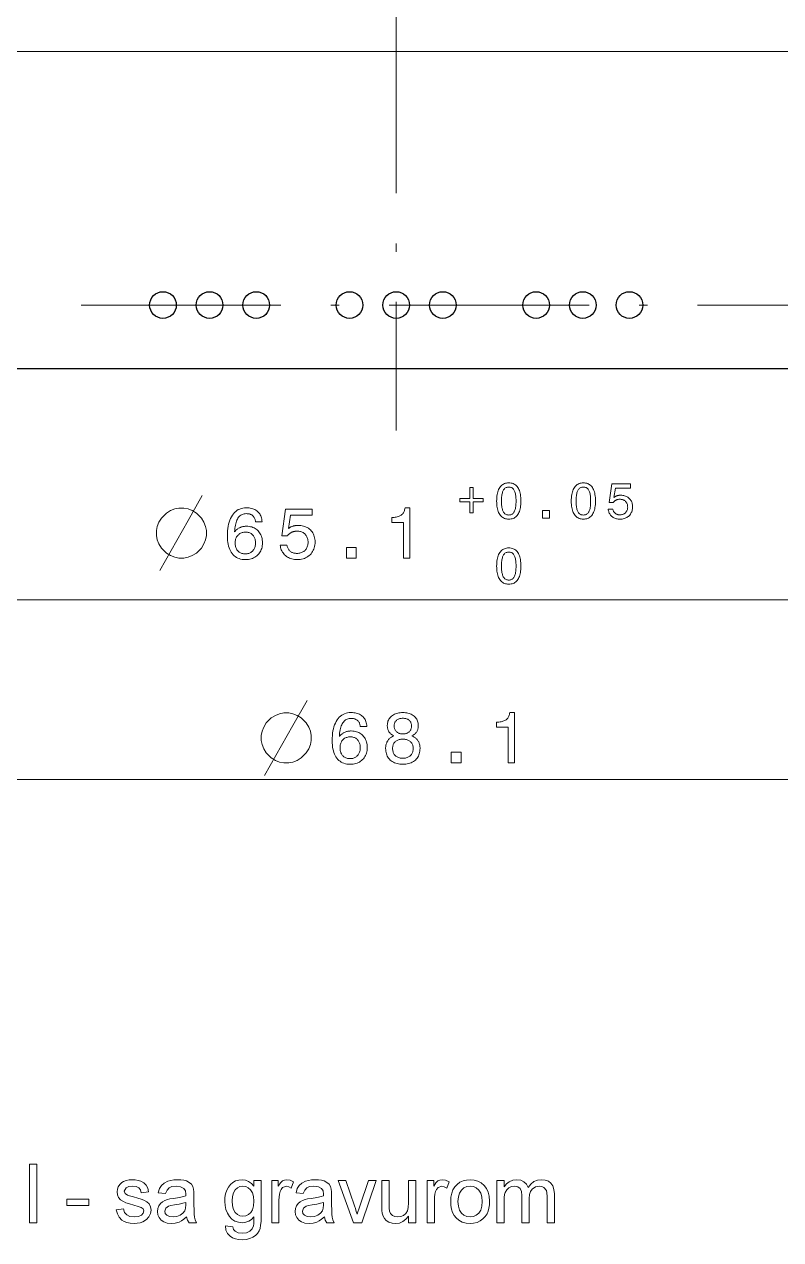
# Model space of a CAD drawing. Extents: x 0 to 297, y 0 to 532.
# Drawn here: x 92.5 to 137.9, y 74.5 to 147.3 of the extents above; entities that cross this region are included whole.
import ezdxf

# ---------------------------------------------------------------- set-up
doc = ezdxf.new("R2010")
doc.units = 0
doc.linetypes.add('DASHDOT', pattern=[18.5, 12, -3, 0.5, -3])

msp = doc.modelspace()

# ---------------------------------------------------------------- linework, layer by layer
at = {"color": 7, "linetype": 'DASHDOT', "lineweight": 13}
for p, q in [((114.834, 371.208), (114.834, 122.985)), ((95.916, 130.508), (133.277, 130.508))]:
    msp.add_line(p, q, dxfattribs=at)
at = {"color": 7, "lineweight": 13, "ltscale": 0.443139}
msp.add_line((98.51, 145.708), (80.784, 145.708), dxfattribs=at)
at = {"color": 7, "lineweight": 13}
for p, q in [((148.884, 145.708), (98.51, 145.708)), ((133.277, 130.508), (161.027, 130.508)), ((85.239, 112.827), (144.43, 112.827)), ((83.739, 102.05), (145.93, 102.05))]:
    msp.add_line(p, q, dxfattribs=at)
at = {"color": 7, "lineweight": 30}
msp.add_line((82.284, 126.708), (147.384, 126.708), dxfattribs=at)
at = {"color": 7, "lineweight": 13}
for points in [[(119.248, 119.564), (119.459, 119.564), (119.459, 118.909), (120.056, 118.909), (120.056, 118.7), (119.459, 118.7), (119.459, 118.044), (119.248, 118.044), (119.248, 118.7), (118.649, 118.7), (118.649, 118.909), (119.248, 118.909)], [(120.864, 118.751), (120.866, 118.855), (120.872, 118.954), (120.881, 119.048), (120.894, 119.137), (120.911, 119.22), (120.931, 119.299), (120.955, 119.372), (120.983, 119.441), (121.015, 119.504), (121.05, 119.562), (121.089, 119.615), (121.131, 119.662), (121.177, 119.704), (121.226, 119.74), (121.279, 119.771), (121.334, 119.796), (121.394, 119.815), (121.456, 119.829), (121.522, 119.838), (121.592, 119.84), (121.662, 119.838), (121.728, 119.829), (121.791, 119.816), (121.851, 119.796), (121.907, 119.771), (121.959, 119.741), (122.008, 119.705), (122.054, 119.664), (122.096, 119.617), (122.134, 119.564), (122.169, 119.507), (122.2, 119.444), (122.228, 119.375), (122.252, 119.302), (122.272, 119.223), (122.289, 119.139), (122.301, 119.05), (122.311, 118.956), (122.316, 118.856), (122.318, 118.751), (122.316, 118.647), (122.311, 118.547), (122.301, 118.453), (122.289, 118.365), (122.272, 118.281), (122.252, 118.202), (122.228, 118.129), (122.2, 118.061), (122.169, 117.999), (122.134, 117.941), (122.096, 117.889), (122.054, 117.842), (122.008, 117.801), (121.959, 117.765), (121.907, 117.735), (121.851, 117.711), (121.791, 117.691), (121.728, 117.678), (121.662, 117.669), (121.592, 117.667), (121.522, 117.669), (121.456, 117.678), (121.394, 117.691), (121.334, 117.711), (121.279, 117.736), (121.226, 117.766), (121.177, 117.802), (121.131, 117.843), (121.089, 117.89), (121.05, 117.943), (121.015, 118), (120.983, 118.063), (120.955, 118.131), (120.931, 118.204), (120.911, 118.283), (120.894, 118.366), (120.881, 118.455), (120.872, 118.548), (120.866, 118.647)], [(121.154, 118.751), (121.155, 118.667), (121.158, 118.587), (121.163, 118.512), (121.171, 118.441), (121.18, 118.376), (121.192, 118.314), (121.206, 118.258), (121.222, 118.206), (121.24, 118.159), (121.26, 118.116), (121.282, 118.078), (121.307, 118.043), (121.334, 118.013), (121.364, 117.987), (121.396, 117.965), (121.43, 117.947), (121.467, 117.933), (121.506, 117.923), (121.548, 117.917), (121.592, 117.915), (121.636, 117.917), (121.678, 117.923), (121.717, 117.932), (121.754, 117.946), (121.788, 117.964), (121.82, 117.986), (121.85, 118.012), (121.877, 118.042), (121.901, 118.076), (121.923, 118.114), (121.943, 118.156), (121.961, 118.203), (121.976, 118.255), (121.99, 118.311), (122.001, 118.373), (122.011, 118.439), (122.018, 118.51), (122.023, 118.586), (122.026, 118.666), (122.027, 118.751), (122.026, 118.837), (122.023, 118.918), (122.018, 118.994), (122.011, 119.065), (122.001, 119.131), (121.99, 119.192), (121.976, 119.249), (121.961, 119.301), (121.943, 119.348), (121.923, 119.39), (121.901, 119.428), (121.877, 119.462), (121.85, 119.492), (121.82, 119.518), (121.788, 119.54), (121.754, 119.558), (121.717, 119.572), (121.678, 119.582), (121.636, 119.588), (121.592, 119.59), (121.548, 119.588), (121.506, 119.581), (121.467, 119.571), (121.43, 119.557), (121.396, 119.539), (121.364, 119.517), (121.334, 119.491), (121.307, 119.461), (121.282, 119.426), (121.26, 119.388), (121.24, 119.345), (121.222, 119.298), (121.206, 119.246), (121.192, 119.19), (121.18, 119.128), (121.171, 119.062), (121.163, 118.991), (121.158, 118.916), (121.155, 118.836)], [(125.342, 118.751), (125.344, 118.855), (125.349, 118.954), (125.358, 119.048), (125.371, 119.137), (125.388, 119.22), (125.409, 119.299), (125.433, 119.372), (125.461, 119.441), (125.492, 119.504), (125.528, 119.562), (125.567, 119.615), (125.609, 119.662), (125.655, 119.704), (125.704, 119.74), (125.756, 119.771), (125.812, 119.796), (125.871, 119.815), (125.934, 119.829), (126, 119.838), (126.069, 119.84), (126.139, 119.838), (126.206, 119.829), (126.269, 119.816), (126.328, 119.796), (126.384, 119.771), (126.437, 119.741), (126.486, 119.705), (126.531, 119.664), (126.573, 119.617), (126.612, 119.564), (126.647, 119.507), (126.678, 119.444), (126.705, 119.375), (126.729, 119.302), (126.749, 119.223), (126.766, 119.139), (126.779, 119.05), (126.788, 118.956), (126.794, 118.856), (126.795, 118.751), (126.794, 118.647), (126.788, 118.547), (126.779, 118.453), (126.766, 118.365), (126.749, 118.281), (126.729, 118.202), (126.705, 118.129), (126.678, 118.061), (126.647, 117.999), (126.612, 117.941), (126.573, 117.889), (126.531, 117.842), (126.486, 117.801), (126.437, 117.765), (126.384, 117.735), (126.328, 117.711), (126.269, 117.691), (126.206, 117.678), (126.139, 117.669), (126.069, 117.667), (126, 117.669), (125.934, 117.678), (125.871, 117.691), (125.812, 117.711), (125.756, 117.736), (125.704, 117.766), (125.655, 117.802), (125.609, 117.843), (125.567, 117.89), (125.528, 117.943), (125.492, 118), (125.461, 118.063), (125.433, 118.131), (125.409, 118.204), (125.388, 118.283), (125.371, 118.366), (125.358, 118.455), (125.349, 118.548), (125.344, 118.647)], [(125.631, 118.751), (125.632, 118.667), (125.635, 118.587), (125.641, 118.512), (125.648, 118.441), (125.658, 118.376), (125.669, 118.314), (125.683, 118.258), (125.699, 118.206), (125.717, 118.159), (125.737, 118.116), (125.76, 118.078), (125.785, 118.043), (125.812, 118.013), (125.841, 117.987), (125.873, 117.965), (125.908, 117.947), (125.945, 117.933), (125.984, 117.923), (126.025, 117.917), (126.069, 117.915), (126.113, 117.917), (126.155, 117.923), (126.195, 117.932), (126.231, 117.946), (126.266, 117.964), (126.298, 117.986), (126.327, 118.012), (126.354, 118.042), (126.379, 118.076), (126.401, 118.114), (126.42, 118.156), (126.438, 118.203), (126.454, 118.255), (126.467, 118.311), (126.479, 118.373), (126.488, 118.439), (126.495, 118.51), (126.5, 118.586), (126.504, 118.666), (126.505, 118.751), (126.504, 118.837), (126.5, 118.918), (126.495, 118.994), (126.488, 119.065), (126.479, 119.131), (126.467, 119.192), (126.454, 119.249), (126.438, 119.301), (126.42, 119.348), (126.401, 119.39), (126.379, 119.428), (126.354, 119.462), (126.327, 119.492), (126.298, 119.518), (126.266, 119.54), (126.231, 119.558), (126.195, 119.572), (126.155, 119.582), (126.113, 119.588), (126.069, 119.59), (126.025, 119.588), (125.984, 119.581), (125.945, 119.571), (125.908, 119.557), (125.873, 119.539), (125.841, 119.517), (125.812, 119.491), (125.785, 119.461), (125.76, 119.426), (125.737, 119.388), (125.717, 119.345), (125.699, 119.298), (125.683, 119.246), (125.669, 119.19), (125.658, 119.128), (125.648, 119.062), (125.641, 118.991), (125.635, 118.916), (125.632, 118.836)], [(127.56, 118.275), (127.84, 118.275), (127.846, 118.243), (127.854, 118.212), (127.863, 118.183), (127.874, 118.155), (127.887, 118.129), (127.901, 118.104), (127.918, 118.08), (127.936, 118.058), (127.955, 118.038), (127.977, 118.019), (128, 118.001), (128.024, 117.985), (128.049, 117.972), (128.076, 117.96), (128.103, 117.949), (128.132, 117.941), (128.163, 117.935), (128.194, 117.93), (128.227, 117.927), (128.261, 117.926), (128.302, 117.928), (128.342, 117.931), (128.38, 117.938), (128.416, 117.947), (128.451, 117.958), (128.484, 117.973), (128.516, 117.989), (128.546, 118.009), (128.574, 118.03), (128.6, 118.055), (128.625, 118.081), (128.646, 118.109), (128.666, 118.139), (128.682, 118.17), (128.696, 118.203), (128.708, 118.238), (128.717, 118.274), (128.723, 118.312), (128.727, 118.352), (128.729, 118.393), (128.727, 118.435), (128.724, 118.475), (128.717, 118.513), (128.708, 118.55), (128.697, 118.585), (128.683, 118.618), (128.666, 118.65), (128.647, 118.679), (128.626, 118.707), (128.602, 118.734), (128.575, 118.758), (128.547, 118.779), (128.518, 118.798), (128.486, 118.815), (128.453, 118.829), (128.418, 118.84), (128.381, 118.849), (128.343, 118.855), (128.303, 118.859), (128.261, 118.861), (128.236, 118.86), (128.213, 118.859), (128.189, 118.856), (128.166, 118.853), (128.144, 118.848), (128.121, 118.843), (128.1, 118.837), (128.078, 118.829), (128.058, 118.821), (128.037, 118.812), (128.017, 118.802), (127.998, 118.79), (127.979, 118.778), (127.96, 118.765), (127.943, 118.751), (127.925, 118.736), (127.908, 118.72), (127.892, 118.704), (127.876, 118.686), (127.861, 118.667), (127.62, 118.667), (127.786, 119.78), (128.907, 119.78), (128.907, 119.532), (127.988, 119.532), (127.904, 118.967), (127.919, 118.98), (127.935, 118.992), (127.951, 119.004), (127.968, 119.015), (127.986, 119.025), (128.004, 119.035), (128.022, 119.044), (128.042, 119.053), (128.061, 119.061), (128.081, 119.068), (128.102, 119.074), (128.123, 119.08), (128.145, 119.086), (128.166, 119.09), (128.189, 119.094), (128.211, 119.097), (128.234, 119.099), (128.257, 119.101), (128.281, 119.102), (128.305, 119.103), (128.368, 119.101), (128.429, 119.095), (128.488, 119.085), (128.543, 119.072), (128.597, 119.055), (128.647, 119.033), (128.696, 119.009), (128.741, 118.98), (128.785, 118.947), (128.825, 118.911), (128.863, 118.871), (128.896, 118.829), (128.926, 118.785), (128.951, 118.738), (128.973, 118.689), (128.991, 118.637), (129.005, 118.584), (129.014, 118.527), (129.02, 118.469), (129.022, 118.407), (129.02, 118.343), (129.014, 118.28), (129.003, 118.22), (128.989, 118.163), (128.97, 118.108), (128.947, 118.056), (128.92, 118.006), (128.889, 117.959), (128.853, 117.914), (128.813, 117.872), (128.77, 117.833), (128.725, 117.798), (128.677, 117.767), (128.626, 117.74), (128.573, 117.718), (128.517, 117.699), (128.459, 117.685), (128.399, 117.675), (128.335, 117.669), (128.27, 117.667), (128.211, 117.668), (128.155, 117.673), (128.101, 117.682), (128.048, 117.693), (127.998, 117.708), (127.95, 117.727), (127.904, 117.749), (127.86, 117.774), (127.818, 117.802), (127.777, 117.834), (127.74, 117.869), (127.706, 117.905), (127.676, 117.944), (127.649, 117.985), (127.625, 118.028), (127.605, 118.073), (127.589, 118.12), (127.576, 118.17), (127.566, 118.221)], [(102.096, 118.327), (101.796, 118.327), (101.546, 118.277), (101.296, 118.177), (101.046, 118.027), (100.746, 117.727), (100.596, 117.477), (100.496, 117.227), (100.446, 116.977), (100.446, 116.677), (100.496, 116.427), (100.596, 116.177), (100.746, 115.927), (101.046, 115.627), (101.296, 115.477), (101.546, 115.377), (101.796, 115.327), (102.096, 115.327), (102.346, 115.377), (102.596, 115.477), (102.846, 115.627), (103.146, 115.927), (103.296, 116.177), (103.396, 116.427), (103.446, 116.677), (103.446, 116.977), (103.396, 117.227), (103.296, 117.477), (103.146, 117.727), (102.846, 118.027), (102.596, 118.177), (102.346, 118.277)], [(106.782, 117.515), (106.386, 117.515), (106.38, 117.561), (106.372, 117.605), (106.362, 117.646), (106.349, 117.685), (106.334, 117.722), (106.316, 117.756), (106.297, 117.789), (106.275, 117.819), (106.25, 117.847), (106.224, 117.873), (106.195, 117.896), (106.164, 117.917), (106.131, 117.936), (106.096, 117.952), (106.059, 117.965), (106.019, 117.976), (105.978, 117.985), (105.935, 117.991), (105.889, 117.995), (105.842, 117.996), (105.778, 117.993), (105.717, 117.985), (105.658, 117.972), (105.603, 117.953), (105.552, 117.929), (105.503, 117.899), (105.457, 117.864), (105.414, 117.823), (105.375, 117.778), (105.338, 117.726), (105.305, 117.67), (105.274, 117.607), (105.246, 117.539), (105.221, 117.466), (105.199, 117.387), (105.18, 117.302), (105.164, 117.212), (105.151, 117.116), (105.141, 117.015), (105.134, 116.908), (105.159, 116.94), (105.186, 116.97), (105.215, 116.999), (105.244, 117.026), (105.274, 117.051), (105.305, 117.075), (105.338, 117.097), (105.372, 117.118), (105.407, 117.137), (105.442, 117.155), (105.479, 117.171), (105.517, 117.185), (105.556, 117.198), (105.595, 117.209), (105.636, 117.218), (105.677, 117.226), (105.719, 117.232), (105.762, 117.236), (105.806, 117.238), (105.85, 117.239), (105.934, 117.237), (106.014, 117.228), (106.091, 117.215), (106.165, 117.196), (106.236, 117.171), (106.304, 117.141), (106.368, 117.106), (106.429, 117.065), (106.487, 117.018), (106.542, 116.966), (106.592, 116.91), (106.637, 116.85), (106.677, 116.787), (106.712, 116.72), (106.741, 116.65), (106.765, 116.576), (106.784, 116.499), (106.797, 116.418), (106.805, 116.334), (106.808, 116.246), (106.805, 116.159), (106.796, 116.074), (106.782, 115.993), (106.762, 115.916), (106.737, 115.841), (106.706, 115.77), (106.67, 115.703), (106.627, 115.638), (106.58, 115.578), (106.526, 115.52), (106.468, 115.467), (106.407, 115.419), (106.342, 115.378), (106.273, 115.341), (106.201, 115.311), (106.126, 115.285), (106.047, 115.266), (105.964, 115.252), (105.879, 115.243), (105.789, 115.241), (105.686, 115.244), (105.588, 115.255), (105.495, 115.274), (105.407, 115.299), (105.324, 115.332), (105.246, 115.372), (105.172, 115.419), (105.104, 115.474), (105.04, 115.536), (104.982, 115.605), (104.929, 115.682), (104.881, 115.764), (104.839, 115.853), (104.802, 115.949), (104.771, 116.051), (104.746, 116.159), (104.727, 116.274), (104.713, 116.395), (104.704, 116.523), (104.701, 116.657), (104.704, 116.815), (104.713, 116.965), (104.728, 117.108), (104.749, 117.243), (104.776, 117.372), (104.809, 117.493), (104.848, 117.607), (104.892, 117.713), (104.943, 117.812), (105, 117.904), (105.062, 117.988), (105.129, 118.063), (105.2, 118.13), (105.277, 118.187), (105.358, 118.236), (105.444, 118.275), (105.535, 118.306), (105.63, 118.328), (105.73, 118.342), (105.836, 118.346), (105.919, 118.344), (106, 118.337), (106.076, 118.327), (106.149, 118.311), (106.219, 118.292), (106.284, 118.268), (106.346, 118.24), (106.405, 118.207), (106.46, 118.17), (106.511, 118.129), (106.559, 118.084), (106.601, 118.035), (106.64, 117.983), (106.674, 117.927), (106.703, 117.867), (106.728, 117.804), (106.748, 117.737), (106.764, 117.667), (106.775, 117.593)], [(107.874, 116.109), (108.275, 116.109), (108.283, 116.064), (108.294, 116.02), (108.307, 115.978), (108.323, 115.938), (108.341, 115.901), (108.362, 115.865), (108.385, 115.832), (108.411, 115.8), (108.439, 115.771), (108.47, 115.743), (108.503, 115.718), (108.537, 115.696), (108.573, 115.676), (108.611, 115.659), (108.651, 115.645), (108.692, 115.633), (108.736, 115.624), (108.781, 115.617), (108.827, 115.613), (108.876, 115.612), (108.935, 115.614), (108.992, 115.619), (109.046, 115.628), (109.098, 115.641), (109.148, 115.658), (109.195, 115.678), (109.24, 115.702), (109.282, 115.729), (109.323, 115.76), (109.361, 115.795), (109.395, 115.833), (109.427, 115.873), (109.454, 115.916), (109.478, 115.96), (109.498, 116.008), (109.515, 116.057), (109.527, 116.109), (109.537, 116.163), (109.542, 116.219), (109.544, 116.278), (109.542, 116.338), (109.537, 116.395), (109.528, 116.45), (109.515, 116.503), (109.499, 116.553), (109.479, 116.6), (109.455, 116.645), (109.428, 116.687), (109.397, 116.727), (109.363, 116.765), (109.325, 116.799), (109.285, 116.83), (109.243, 116.857), (109.198, 116.881), (109.15, 116.901), (109.1, 116.917), (109.048, 116.93), (108.993, 116.939), (108.936, 116.944), (108.876, 116.946), (108.841, 116.946), (108.807, 116.943), (108.773, 116.94), (108.741, 116.935), (108.708, 116.929), (108.677, 116.921), (108.646, 116.912), (108.615, 116.902), (108.585, 116.89), (108.556, 116.877), (108.528, 116.862), (108.5, 116.846), (108.473, 116.829), (108.447, 116.81), (108.421, 116.79), (108.396, 116.769), (108.372, 116.746), (108.349, 116.722), (108.326, 116.697), (108.304, 116.67), (107.961, 116.67), (108.197, 118.26), (109.799, 118.26), (109.799, 117.905), (108.486, 117.905), (108.365, 117.098), (108.387, 117.117), (108.41, 117.134), (108.434, 117.151), (108.458, 117.167), (108.483, 117.182), (108.509, 117.196), (108.535, 117.209), (108.562, 117.221), (108.591, 117.232), (108.62, 117.242), (108.649, 117.252), (108.679, 117.26), (108.71, 117.268), (108.741, 117.274), (108.773, 117.28), (108.805, 117.284), (108.838, 117.288), (108.871, 117.29), (108.905, 117.292), (108.939, 117.292), (109.029, 117.289), (109.116, 117.281), (109.2, 117.267), (109.279, 117.248), (109.356, 117.223), (109.428, 117.193), (109.497, 117.158), (109.562, 117.117), (109.624, 117.07), (109.682, 117.018), (109.736, 116.961), (109.783, 116.901), (109.826, 116.838), (109.862, 116.771), (109.893, 116.701), (109.918, 116.628), (109.938, 116.551), (109.952, 116.47), (109.961, 116.386), (109.964, 116.299), (109.961, 116.206), (109.952, 116.117), (109.937, 116.032), (109.916, 115.95), (109.889, 115.872), (109.856, 115.797), (109.817, 115.726), (109.773, 115.658), (109.722, 115.594), (109.665, 115.534), (109.604, 115.478), (109.539, 115.428), (109.47, 115.384), (109.398, 115.346), (109.322, 115.314), (109.242, 115.288), (109.159, 115.267), (109.073, 115.252), (108.982, 115.244), (108.888, 115.241), (108.805, 115.243), (108.725, 115.25), (108.647, 115.262), (108.572, 115.279), (108.501, 115.301), (108.432, 115.327), (108.366, 115.358), (108.303, 115.394), (108.243, 115.435), (108.185, 115.48), (108.132, 115.529), (108.083, 115.582), (108.04, 115.637), (108.001, 115.696), (107.968, 115.757), (107.939, 115.821), (107.916, 115.889), (107.897, 115.959), (107.883, 116.033)], [(115.264, 115.327), (115.264, 117.461), (114.564, 117.461), (114.564, 117.766), (114.639, 117.769), (114.71, 117.774), (114.777, 117.782), (114.841, 117.792), (114.9, 117.805), (114.955, 117.821), (115.007, 117.839), (115.054, 117.859), (115.098, 117.883), (115.137, 117.909), (115.173, 117.938), (115.206, 117.97), (115.236, 118.005), (115.263, 118.044), (115.287, 118.086), (115.308, 118.131), (115.326, 118.18), (115.341, 118.232), (115.354, 118.287), (115.363, 118.346), (115.656, 118.346), (115.656, 115.327)], [(123.622, 117.727), (123.622, 118.177), (124.04, 118.177), (124.04, 117.727)], [(106.39, 116.242), (106.388, 116.3), (106.384, 116.355), (106.375, 116.407), (106.364, 116.458), (106.349, 116.506), (106.332, 116.551), (106.311, 116.595), (106.286, 116.635), (106.259, 116.674), (106.228, 116.71), (106.194, 116.743), (106.159, 116.773), (106.121, 116.799), (106.082, 116.822), (106.04, 116.841), (105.997, 116.857), (105.951, 116.869), (105.903, 116.878), (105.854, 116.883), (105.802, 116.885), (105.744, 116.883), (105.689, 116.878), (105.636, 116.87), (105.586, 116.857), (105.539, 116.842), (105.494, 116.823), (105.451, 116.8), (105.411, 116.774), (105.374, 116.745), (105.339, 116.712), (105.307, 116.676), (105.279, 116.638), (105.254, 116.597), (105.232, 116.553), (105.213, 116.507), (105.198, 116.458), (105.187, 116.407), (105.178, 116.353), (105.173, 116.297), (105.172, 116.238), (105.173, 116.179), (105.178, 116.122), (105.186, 116.068), (105.198, 116.017), (105.213, 115.967), (105.231, 115.921), (105.253, 115.877), (105.277, 115.835), (105.306, 115.796), (105.337, 115.759), (105.371, 115.726), (105.408, 115.696), (105.447, 115.669), (105.488, 115.646), (105.532, 115.626), (105.578, 115.611), (105.626, 115.598), (105.677, 115.589), (105.73, 115.584), (105.785, 115.582), (105.838, 115.584), (105.889, 115.59), (105.938, 115.599), (105.985, 115.611), (106.029, 115.628), (106.072, 115.648), (106.113, 115.672), (106.151, 115.699), (106.188, 115.73), (106.222, 115.765), (106.254, 115.802), (106.283, 115.842), (106.308, 115.884), (106.33, 115.929), (106.348, 115.975), (106.363, 116.024), (106.375, 116.075), (106.383, 116.129), (106.388, 116.184)], [(111.844, 115.327), (111.844, 115.97), (112.441, 115.97), (112.441, 115.327)], [(120.864, 114.851), (120.866, 114.955), (120.872, 115.054), (120.881, 115.148), (120.894, 115.237), (120.911, 115.32), (120.931, 115.399), (120.955, 115.472), (120.983, 115.541), (121.015, 115.604), (121.05, 115.662), (121.089, 115.715), (121.131, 115.762), (121.177, 115.804), (121.226, 115.84), (121.279, 115.871), (121.334, 115.896), (121.394, 115.915), (121.456, 115.929), (121.522, 115.938), (121.592, 115.94), (121.662, 115.938), (121.728, 115.929), (121.791, 115.916), (121.851, 115.896), (121.907, 115.871), (121.959, 115.841), (122.008, 115.805), (122.054, 115.764), (122.096, 115.717), (122.134, 115.664), (122.169, 115.607), (122.2, 115.544), (122.228, 115.475), (122.252, 115.402), (122.272, 115.323), (122.289, 115.239), (122.301, 115.15), (122.311, 115.056), (122.316, 114.956), (122.318, 114.851), (122.316, 114.747), (122.311, 114.647), (122.301, 114.553), (122.289, 114.465), (122.272, 114.381), (122.252, 114.303), (122.228, 114.229), (122.2, 114.161), (122.169, 114.099), (122.134, 114.041), (122.096, 113.989), (122.054, 113.942), (122.008, 113.901), (121.959, 113.865), (121.907, 113.835), (121.851, 113.811), (121.791, 113.791), (121.728, 113.778), (121.662, 113.769), (121.592, 113.767), (121.522, 113.769), (121.456, 113.778), (121.394, 113.791), (121.334, 113.811), (121.279, 113.836), (121.226, 113.866), (121.177, 113.902), (121.131, 113.943), (121.089, 113.99), (121.05, 114.043), (121.015, 114.1), (120.983, 114.163), (120.955, 114.231), (120.931, 114.304), (120.911, 114.383), (120.894, 114.466), (120.881, 114.555), (120.872, 114.648), (120.866, 114.747)], [(121.154, 114.851), (121.155, 114.767), (121.158, 114.687), (121.163, 114.612), (121.171, 114.541), (121.18, 114.476), (121.192, 114.414), (121.206, 114.358), (121.222, 114.306), (121.24, 114.259), (121.26, 114.216), (121.282, 114.178), (121.307, 114.143), (121.334, 114.113), (121.364, 114.087), (121.396, 114.065), (121.43, 114.047), (121.467, 114.033), (121.506, 114.023), (121.548, 114.017), (121.592, 114.015), (121.636, 114.017), (121.678, 114.023), (121.717, 114.033), (121.754, 114.046), (121.788, 114.064), (121.82, 114.086), (121.85, 114.112), (121.877, 114.142), (121.901, 114.176), (121.923, 114.214), (121.943, 114.256), (121.961, 114.303), (121.976, 114.355), (121.99, 114.411), (122.001, 114.473), (122.011, 114.539), (122.018, 114.61), (122.023, 114.686), (122.026, 114.766), (122.027, 114.851), (122.026, 114.937), (122.023, 115.018), (122.018, 115.094), (122.011, 115.165), (122.001, 115.231), (121.99, 115.292), (121.976, 115.349), (121.961, 115.401), (121.943, 115.448), (121.923, 115.49), (121.901, 115.528), (121.877, 115.562), (121.85, 115.592), (121.82, 115.618), (121.788, 115.64), (121.754, 115.658), (121.717, 115.672), (121.678, 115.682), (121.636, 115.688), (121.592, 115.69), (121.548, 115.688), (121.506, 115.681), (121.467, 115.671), (121.43, 115.657), (121.396, 115.639), (121.364, 115.617), (121.334, 115.591), (121.307, 115.561), (121.282, 115.526), (121.26, 115.488), (121.24, 115.445), (121.222, 115.398), (121.206, 115.346), (121.192, 115.29), (121.18, 115.228), (121.171, 115.162), (121.163, 115.091), (121.158, 115.016), (121.155, 114.936)], [(108.385, 106.05), (108.085, 106.05), (107.835, 106), (107.585, 105.9), (107.335, 105.75), (107.035, 105.45), (106.885, 105.2), (106.785, 104.95), (106.735, 104.7), (106.735, 104.4), (106.785, 104.15), (106.885, 103.9), (107.035, 103.65), (107.335, 103.35), (107.585, 103.2), (107.835, 103.1), (108.085, 103.05), (108.385, 103.05), (108.635, 103.1), (108.885, 103.2), (109.135, 103.35), (109.435, 103.65), (109.585, 103.9), (109.685, 104.15), (109.735, 104.4), (109.735, 104.7), (109.685, 104.95), (109.585, 105.2), (109.435, 105.45), (109.135, 105.75), (108.885, 105.9), (108.635, 106)], [(113.071, 105.238), (112.675, 105.238), (112.669, 105.284), (112.661, 105.327), (112.651, 105.369), (112.638, 105.408), (112.623, 105.445), (112.605, 105.479), (112.586, 105.512), (112.564, 105.542), (112.539, 105.57), (112.513, 105.596), (112.484, 105.619), (112.453, 105.64), (112.42, 105.659), (112.385, 105.675), (112.348, 105.688), (112.308, 105.699), (112.267, 105.708), (112.224, 105.714), (112.178, 105.718), (112.131, 105.719), (112.067, 105.716), (112.006, 105.708), (111.947, 105.695), (111.892, 105.676), (111.841, 105.651), (111.792, 105.622), (111.746, 105.587), (111.703, 105.546), (111.664, 105.5), (111.627, 105.449), (111.594, 105.392), (111.563, 105.33), (111.535, 105.262), (111.51, 105.189), (111.488, 105.11), (111.469, 105.025), (111.453, 104.935), (111.44, 104.839), (111.43, 104.738), (111.423, 104.631), (111.448, 104.663), (111.475, 104.693), (111.504, 104.721), (111.533, 104.748), (111.563, 104.774), (111.594, 104.798), (111.627, 104.82), (111.661, 104.841), (111.696, 104.86), (111.731, 104.878), (111.768, 104.894), (111.806, 104.908), (111.845, 104.921), (111.884, 104.932), (111.925, 104.941), (111.966, 104.949), (112.008, 104.954), (112.051, 104.959), (112.095, 104.961), (112.139, 104.962), (112.223, 104.959), (112.303, 104.951), (112.38, 104.938), (112.454, 104.918), (112.525, 104.894), (112.593, 104.864), (112.657, 104.828), (112.718, 104.787), (112.776, 104.741), (112.831, 104.689), (112.881, 104.633), (112.927, 104.573), (112.966, 104.51), (113.001, 104.443), (113.03, 104.373), (113.054, 104.299), (113.073, 104.222), (113.086, 104.141), (113.094, 104.057), (113.097, 103.969), (113.094, 103.881), (113.085, 103.797), (113.071, 103.716), (113.051, 103.638), (113.026, 103.564), (112.995, 103.493), (112.959, 103.426), (112.916, 103.361), (112.869, 103.3), (112.815, 103.243), (112.757, 103.19), (112.696, 103.142), (112.631, 103.1), (112.562, 103.064), (112.49, 103.033), (112.415, 103.008), (112.336, 102.989), (112.253, 102.975), (112.168, 102.966), (112.078, 102.964), (111.975, 102.967), (111.877, 102.978), (111.784, 102.996), (111.696, 103.022), (111.613, 103.055), (111.535, 103.095), (111.461, 103.142), (111.393, 103.197), (111.329, 103.259), (111.271, 103.328), (111.218, 103.404), (111.17, 103.487), (111.128, 103.576), (111.091, 103.672), (111.061, 103.774), (111.035, 103.882), (111.016, 103.997), (111.002, 104.118), (110.993, 104.246), (110.99, 104.38), (110.993, 104.538), (111.002, 104.688), (111.017, 104.831), (111.038, 104.966), (111.065, 105.095), (111.098, 105.216), (111.137, 105.329), (111.181, 105.436), (111.232, 105.535), (111.289, 105.627), (111.351, 105.711), (111.418, 105.786), (111.489, 105.852), (111.566, 105.91), (111.647, 105.958), (111.733, 105.998), (111.824, 106.029), (111.919, 106.051), (112.02, 106.064), (112.125, 106.069), (112.208, 106.067), (112.289, 106.06), (112.365, 106.049), (112.438, 106.034), (112.508, 106.015), (112.573, 105.991), (112.635, 105.962), (112.694, 105.93), (112.749, 105.893), (112.8, 105.852), (112.848, 105.807), (112.89, 105.758), (112.929, 105.705), (112.963, 105.649), (112.992, 105.59), (113.017, 105.527), (113.037, 105.46), (113.053, 105.39), (113.064, 105.316)], [(114.697, 104.665), (114.658, 104.684), (114.621, 104.704), (114.587, 104.725), (114.554, 104.748), (114.523, 104.772), (114.495, 104.797), (114.468, 104.824), (114.443, 104.852), (114.42, 104.881), (114.399, 104.911), (114.381, 104.943), (114.364, 104.977), (114.349, 105.012), (114.336, 105.048), (114.325, 105.085), (114.316, 105.125), (114.309, 105.165), (114.304, 105.207), (114.301, 105.25), (114.3, 105.295), (114.303, 105.363), (114.311, 105.427), (114.324, 105.49), (114.342, 105.55), (114.365, 105.607), (114.393, 105.661), (114.427, 105.713), (114.466, 105.763), (114.509, 105.81), (114.559, 105.854), (114.612, 105.895), (114.668, 105.931), (114.728, 105.964), (114.79, 105.991), (114.856, 106.015), (114.925, 106.034), (114.997, 106.05), (115.072, 106.06), (115.151, 106.067), (115.232, 106.069), (115.314, 106.067), (115.393, 106.06), (115.468, 106.05), (115.54, 106.034), (115.609, 106.015), (115.675, 105.991), (115.738, 105.964), (115.797, 105.931), (115.853, 105.895), (115.906, 105.854), (115.954, 105.81), (115.998, 105.763), (116.036, 105.713), (116.07, 105.661), (116.098, 105.607), (116.121, 105.55), (116.139, 105.49), (116.152, 105.427), (116.159, 105.363), (116.162, 105.295), (116.161, 105.25), (116.158, 105.206), (116.153, 105.164), (116.146, 105.123), (116.138, 105.084), (116.127, 105.046), (116.114, 105.01), (116.1, 104.975), (116.083, 104.941), (116.065, 104.909), (116.044, 104.879), (116.022, 104.85), (115.997, 104.822), (115.971, 104.795), (115.942, 104.77), (115.911, 104.746), (115.879, 104.724), (115.844, 104.703), (115.807, 104.683), (115.768, 104.665), (115.816, 104.645), (115.861, 104.624), (115.905, 104.6), (115.946, 104.575), (115.984, 104.547), (116.02, 104.518), (116.054, 104.486), (116.085, 104.453), (116.113, 104.418), (116.14, 104.38), (116.164, 104.341), (116.185, 104.3), (116.204, 104.257), (116.22, 104.213), (116.234, 104.167), (116.245, 104.119), (116.254, 104.069), (116.26, 104.018), (116.264, 103.965), (116.265, 103.91), (116.262, 103.825), (116.254, 103.744), (116.24, 103.667), (116.22, 103.592), (116.195, 103.522), (116.165, 103.454), (116.128, 103.391), (116.086, 103.331), (116.039, 103.274), (115.986, 103.221), (115.928, 103.172), (115.866, 103.128), (115.801, 103.09), (115.731, 103.056), (115.658, 103.028), (115.58, 103.005), (115.499, 102.987), (115.414, 102.974), (115.325, 102.966), (115.232, 102.964), (115.139, 102.966), (115.05, 102.974), (114.965, 102.987), (114.884, 103.005), (114.807, 103.028), (114.734, 103.056), (114.664, 103.09), (114.599, 103.128), (114.537, 103.172), (114.48, 103.221), (114.427, 103.274), (114.379, 103.331), (114.338, 103.391), (114.301, 103.454), (114.271, 103.522), (114.246, 103.592), (114.226, 103.667), (114.212, 103.744), (114.204, 103.825), (114.201, 103.91), (114.202, 103.965), (114.206, 104.018), (114.213, 104.069), (114.221, 104.119), (114.233, 104.167), (114.246, 104.213), (114.263, 104.257), (114.282, 104.3), (114.303, 104.341), (114.327, 104.38), (114.353, 104.418), (114.382, 104.453), (114.413, 104.486), (114.446, 104.518), (114.482, 104.547), (114.52, 104.575), (114.561, 104.6), (114.604, 104.624), (114.649, 104.645)], [(114.711, 105.261), (114.713, 105.219), (114.717, 105.179), (114.724, 105.14), (114.734, 105.103), (114.747, 105.068), (114.763, 105.034), (114.781, 105.002), (114.802, 104.971), (114.827, 104.943), (114.854, 104.916), (114.883, 104.891), (114.914, 104.869), (114.948, 104.849), (114.983, 104.832), (115.019, 104.818), (115.058, 104.806), (115.099, 104.797), (115.141, 104.79), (115.186, 104.786), (115.232, 104.785), (115.279, 104.786), (115.324, 104.79), (115.366, 104.797), (115.407, 104.806), (115.446, 104.818), (115.483, 104.832), (115.519, 104.849), (115.552, 104.869), (115.583, 104.891), (115.613, 104.916), (115.64, 104.943), (115.664, 104.971), (115.685, 105.002), (115.704, 105.034), (115.719, 105.068), (115.732, 105.103), (115.742, 105.14), (115.749, 105.179), (115.754, 105.219), (115.755, 105.261), (115.754, 105.304), (115.749, 105.344), (115.742, 105.382), (115.733, 105.419), (115.72, 105.454), (115.705, 105.486), (115.687, 105.518), (115.666, 105.547), (115.642, 105.574), (115.616, 105.6), (115.587, 105.623), (115.556, 105.644), (115.523, 105.663), (115.488, 105.679), (115.45, 105.692), (115.411, 105.703), (115.369, 105.712), (115.326, 105.718), (115.28, 105.722), (115.232, 105.723), (115.185, 105.722), (115.139, 105.718), (115.096, 105.712), (115.055, 105.703), (115.016, 105.692), (114.978, 105.679), (114.943, 105.663), (114.91, 105.644), (114.879, 105.623), (114.851, 105.6), (114.824, 105.574), (114.8, 105.547), (114.78, 105.518), (114.762, 105.486), (114.746, 105.454), (114.734, 105.419), (114.724, 105.382), (114.717, 105.344), (114.713, 105.304)], [(121.553, 103.05), (121.553, 105.183), (120.853, 105.183), (120.853, 105.489), (120.928, 105.492), (120.999, 105.497), (121.066, 105.505), (121.13, 105.515), (121.189, 105.528), (121.244, 105.543), (121.296, 105.562), (121.343, 105.582), (121.387, 105.606), (121.426, 105.631), (121.462, 105.66), (121.495, 105.692), (121.525, 105.728), (121.552, 105.767), (121.576, 105.809), (121.597, 105.854), (121.615, 105.903), (121.631, 105.955), (121.643, 106.01), (121.652, 106.069), (121.945, 106.069), (121.945, 103.05)], [(112.679, 103.965), (112.677, 104.022), (112.673, 104.077), (112.664, 104.13), (112.653, 104.18), (112.639, 104.228), (112.621, 104.274), (112.6, 104.317), (112.575, 104.358), (112.548, 104.397), (112.517, 104.433), (112.483, 104.466), (112.448, 104.496), (112.41, 104.522), (112.371, 104.545), (112.329, 104.564), (112.286, 104.58), (112.24, 104.592), (112.192, 104.601), (112.143, 104.606), (112.091, 104.608), (112.033, 104.606), (111.978, 104.601), (111.925, 104.592), (111.875, 104.58), (111.828, 104.565), (111.783, 104.546), (111.74, 104.523), (111.7, 104.497), (111.663, 104.468), (111.628, 104.435), (111.596, 104.399), (111.568, 104.361), (111.543, 104.32), (111.521, 104.276), (111.502, 104.23), (111.487, 104.181), (111.476, 104.13), (111.467, 104.076), (111.462, 104.02), (111.461, 103.961), (111.462, 103.902), (111.467, 103.845), (111.475, 103.791), (111.487, 103.739), (111.502, 103.69), (111.52, 103.644), (111.542, 103.6), (111.566, 103.558), (111.595, 103.519), (111.626, 103.482), (111.66, 103.448), (111.697, 103.418), (111.736, 103.392), (111.777, 103.369), (111.821, 103.349), (111.867, 103.333), (111.915, 103.321), (111.966, 103.312), (112.019, 103.307), (112.074, 103.305), (112.127, 103.307), (112.178, 103.312), (112.227, 103.321), (112.274, 103.334), (112.318, 103.351), (112.361, 103.371), (112.402, 103.394), (112.44, 103.422), (112.477, 103.453), (112.511, 103.487), (112.543, 103.525), (112.572, 103.565), (112.597, 103.607), (112.619, 103.651), (112.637, 103.698), (112.652, 103.747), (112.664, 103.798), (112.672, 103.851), (112.677, 103.907)], [(114.617, 103.919), (114.618, 103.865), (114.623, 103.813), (114.631, 103.764), (114.643, 103.718), (114.658, 103.673), (114.676, 103.631), (114.698, 103.591), (114.722, 103.554), (114.751, 103.518), (114.782, 103.485), (114.816, 103.455), (114.853, 103.428), (114.892, 103.404), (114.933, 103.383), (114.977, 103.366), (115.024, 103.352), (115.072, 103.34), (115.123, 103.332), (115.176, 103.328), (115.232, 103.326), (115.288, 103.328), (115.342, 103.332), (115.393, 103.34), (115.442, 103.352), (115.489, 103.366), (115.533, 103.383), (115.574, 103.404), (115.613, 103.428), (115.65, 103.455), (115.684, 103.485), (115.716, 103.518), (115.744, 103.554), (115.769, 103.591), (115.79, 103.631), (115.808, 103.673), (115.823, 103.718), (115.835, 103.764), (115.843, 103.813), (115.848, 103.865), (115.85, 103.919), (115.848, 103.968), (115.843, 104.016), (115.835, 104.062), (115.824, 104.106), (115.809, 104.147), (115.791, 104.186), (115.769, 104.223), (115.745, 104.259), (115.717, 104.291), (115.685, 104.322), (115.651, 104.35), (115.615, 104.376), (115.576, 104.398), (115.534, 104.417), (115.49, 104.434), (115.443, 104.447), (115.394, 104.457), (115.343, 104.465), (115.289, 104.469), (115.232, 104.471), (115.176, 104.469), (115.122, 104.465), (115.071, 104.457), (115.022, 104.447), (114.976, 104.434), (114.932, 104.417), (114.891, 104.398), (114.852, 104.376), (114.815, 104.35), (114.781, 104.322), (114.75, 104.291), (114.722, 104.259), (114.697, 104.223), (114.676, 104.186), (114.658, 104.147), (114.643, 104.106), (114.631, 104.062), (114.623, 104.016), (114.618, 103.968)], [(118.133, 103.05), (118.133, 103.693), (118.73, 103.693), (118.73, 103.05)], [(92.827, 75.472), (92.827, 78.972), (93.264, 78.972), (93.264, 75.472)], [(98.028, 76.25), (98.466, 76.299), (98.532, 76.091), (98.661, 75.938), (98.854, 75.844), (99.11, 75.813), (99.362, 75.84), (99.54, 75.923), (99.646, 76.043), (99.681, 76.182), (99.64, 76.301), (99.518, 76.392), (99.352, 76.452), (99.08, 76.526), (98.816, 76.602), (98.608, 76.671), (98.456, 76.733), (98.292, 76.837), (98.173, 76.975), (98.101, 77.137), (98.077, 77.316), (98.096, 77.48), (98.153, 77.631), (98.242, 77.764), (98.359, 77.872), (98.475, 77.94), (98.627, 77.997), (98.802, 78.036), (98.99, 78.049), (99.176, 78.039), (99.347, 78.009), (99.502, 77.961), (99.694, 77.857), (99.828, 77.722), (99.917, 77.546), (99.973, 77.319), (99.535, 77.271), (99.483, 77.434), (99.382, 77.557), (99.228, 77.634), (99.022, 77.66), (98.787, 77.637), (98.631, 77.571), (98.514, 77.362), (98.563, 77.225), (98.715, 77.121), (98.833, 77.085), (99.066, 77.021), (99.323, 76.944), (99.531, 76.878), (99.689, 76.821), (99.868, 76.726), (100.004, 76.595), (100.09, 76.429), (100.118, 76.227), (100.087, 76.018), (99.994, 75.822), (99.842, 75.653), (99.635, 75.528), (99.472, 75.47), (99.295, 75.435), (99.104, 75.424), (98.874, 75.437), (98.672, 75.476), (98.5, 75.541), (98.357, 75.632), (98.206, 75.793), (98.096, 75.999)], [(102.257, 75.813), (102.096, 75.684), (101.943, 75.584), (101.798, 75.511), (101.577, 75.446), (101.341, 75.424), (101.094, 75.446), (100.888, 75.514), (100.723, 75.626), (100.603, 75.774), (100.531, 75.946), (100.507, 76.144), (100.528, 76.32), (100.589, 76.481), (100.683, 76.619), (100.803, 76.726), (100.943, 76.807), (101.1, 76.866), (101.253, 76.898), (101.468, 76.93), (101.702, 76.962), (101.903, 76.997), (102.071, 77.035), (102.206, 77.076), (102.209, 77.18), (102.18, 77.388), (102.092, 77.525), (101.897, 77.626), (101.625, 77.66), (101.373, 77.636), (101.197, 77.563), (101.077, 77.43), (100.993, 77.222), (100.556, 77.271), (100.632, 77.514), (100.746, 77.705), (100.907, 77.851), (101.128, 77.959), (101.303, 78.009), (101.496, 78.039), (101.707, 78.049), (101.912, 78.04), (102.088, 78.014), (102.238, 77.972), (102.416, 77.884), (102.539, 77.777), (102.62, 77.645), (102.674, 77.482), (102.689, 77.331), (102.695, 77.099), (102.695, 76.556), (102.698, 76.221), (102.708, 75.973), (102.724, 75.811), (102.768, 75.638), (102.841, 75.472), (102.403, 75.472), (102.31, 75.63)], [(104.591, 75.278), (105.028, 75.229), (105.077, 75.067), (105.17, 74.956), (105.355, 74.869), (105.597, 74.84), (105.855, 74.869), (106.047, 74.956), (106.18, 75.094), (106.262, 75.279), (106.28, 75.395), (106.29, 75.573), (106.292, 75.813), (106.146, 75.664), (105.984, 75.557), (105.805, 75.494), (105.608, 75.472), (105.368, 75.496), (105.157, 75.566), (104.975, 75.683), (104.821, 75.847), (104.699, 76.044), (104.612, 76.259), (104.559, 76.493), (104.542, 76.746), (104.556, 76.98), (104.598, 77.202), (104.667, 77.412), (104.763, 77.6), (104.884, 77.757), (105.03, 77.883), (105.197, 77.975), (105.383, 78.03), (105.587, 78.049), (105.792, 78.024), (105.977, 77.951), (106.144, 77.83), (106.292, 77.66), (106.292, 78), (106.729, 78), (106.729, 75.818), (106.722, 75.545), (106.699, 75.314), (106.662, 75.127), (106.609, 74.983), (106.514, 74.83), (106.387, 74.701), (106.229, 74.594), (106.043, 74.515), (105.829, 74.467), (105.589, 74.451), (105.374, 74.464), (105.181, 74.503), (105.009, 74.567), (104.859, 74.657), (104.706, 74.818), (104.616, 75.025)], [(107.361, 75.472), (107.361, 78), (107.75, 78), (107.75, 77.662), (107.883, 77.858), (108.005, 77.973), (108.128, 78.03), (108.262, 78.049), (108.467, 78.019), (108.674, 77.929), (108.534, 77.537), (108.39, 77.629), (108.246, 77.66), (108.014, 77.574), (107.925, 77.471), (107.866, 77.334), (107.829, 77.174), (107.806, 77.003), (107.799, 76.823), (107.799, 75.472)], [(110.521, 75.813), (110.36, 75.684), (110.207, 75.584), (110.062, 75.511), (109.841, 75.446), (109.605, 75.424), (109.358, 75.446), (109.152, 75.514), (108.987, 75.626), (108.867, 75.774), (108.795, 75.946), (108.771, 76.144), (108.792, 76.32), (108.853, 76.481), (108.947, 76.619), (109.067, 76.726), (109.207, 76.807), (109.364, 76.866), (109.517, 76.898), (109.732, 76.93), (109.966, 76.962), (110.167, 76.997), (110.335, 77.035), (110.47, 77.076), (110.473, 77.18), (110.443, 77.388), (110.356, 77.525), (110.161, 77.626), (109.889, 77.66), (109.637, 77.636), (109.461, 77.563), (109.341, 77.43), (109.257, 77.222), (108.82, 77.271), (108.896, 77.514), (109.01, 77.705), (109.171, 77.851), (109.392, 77.959), (109.567, 78.009), (109.76, 78.039), (109.971, 78.049), (110.175, 78.04), (110.352, 78.014), (110.502, 77.972), (110.679, 77.884), (110.803, 77.777), (110.884, 77.645), (110.937, 77.482), (110.953, 77.331), (110.959, 77.099), (110.959, 76.556), (110.962, 76.221), (110.972, 75.973), (110.988, 75.811), (111.032, 75.638), (111.104, 75.472), (110.667, 75.472), (110.574, 75.63)], [(112.264, 75.472), (111.348, 78), (111.811, 78), (112.33, 76.486), (112.387, 76.321), (112.44, 76.151), (112.49, 75.977), (112.532, 76.119), (112.584, 76.279), (112.646, 76.457), (113.17, 78), (113.632, 78), (112.776, 75.472)], [(115.577, 75.472), (115.577, 75.871), (115.422, 75.675), (115.242, 75.535), (115.036, 75.452), (114.804, 75.424), (114.596, 75.445), (114.402, 75.509), (114.24, 75.605), (114.125, 75.724), (114.048, 75.867), (113.998, 76.04), (113.979, 76.203), (113.973, 76.439), (113.973, 78), (114.41, 78), (114.41, 76.616), (114.417, 76.339), (114.436, 76.17), (114.497, 76.021), (114.603, 75.908), (114.746, 75.836), (114.92, 75.813), (115.103, 75.837), (115.274, 75.91), (115.415, 76.025), (115.508, 76.176), (115.56, 76.381), (115.577, 76.663), (115.577, 78), (116.014, 78), (116.014, 75.472)], [(116.695, 75.472), (116.695, 78), (117.084, 78), (117.084, 77.662), (117.216, 77.858), (117.338, 77.973), (117.461, 78.03), (117.596, 78.049), (117.8, 78.019), (118.007, 77.929), (117.868, 77.537), (117.723, 77.629), (117.579, 77.66), (117.347, 77.574), (117.258, 77.471), (117.199, 77.334), (117.162, 77.174), (117.14, 77.003), (117.132, 76.823), (117.132, 75.472)], [(118.104, 76.736), (118.12, 77.001), (118.166, 77.236), (118.243, 77.443), (118.35, 77.621), (118.489, 77.77), (118.658, 77.892), (118.845, 77.979), (119.05, 78.031), (119.273, 78.049), (119.518, 78.027), (119.739, 77.964), (119.937, 77.858), (120.112, 77.709), (120.255, 77.523), (120.356, 77.305), (120.417, 77.055), (120.438, 76.772), (120.429, 76.542), (120.402, 76.338), (120.357, 76.161), (120.294, 76.009), (120.183, 75.838), (120.043, 75.694), (119.874, 75.577), (119.685, 75.492), (119.484, 75.441), (119.273, 75.424), (119.024, 75.445), (118.8, 75.508), (118.601, 75.614), (118.427, 75.762), (118.311, 75.909), (118.221, 76.08), (118.156, 76.275), (118.117, 76.493)], [(120.875, 75.472), (120.875, 78), (121.313, 78), (121.313, 77.619), (121.447, 77.794), (121.62, 77.931), (121.826, 78.019), (122.057, 78.049), (122.306, 78.018), (122.505, 77.927), (122.654, 77.782), (122.751, 77.589), (122.914, 77.79), (123.099, 77.934), (123.308, 78.02), (123.539, 78.049), (123.773, 78.026), (123.967, 77.956), (124.123, 77.841), (124.236, 77.678), (124.304, 77.465), (124.327, 77.202), (124.327, 75.472), (123.889, 75.472), (123.889, 77.046), (123.879, 77.264), (123.847, 77.411), (123.696, 77.591), (123.577, 77.643), (123.439, 77.66), (123.195, 77.616), (122.996, 77.485), (122.898, 77.345), (122.839, 77.158), (122.82, 76.924), (122.82, 75.472), (122.382, 75.472), (122.382, 77.095), (122.356, 77.342), (122.278, 77.518), (122.14, 77.624), (121.936, 77.66), (121.763, 77.636), (121.603, 77.566), (121.471, 77.45), (121.382, 77.29), (121.343, 77.152), (121.32, 76.978), (121.313, 76.768), (121.313, 75.472)], [(104.979, 76.776), (105, 76.487), (105.063, 76.255), (105.166, 76.08), (105.301, 75.959), (105.458, 75.885), (105.635, 75.861), (105.811, 75.885), (105.967, 75.958), (106.103, 76.079), (106.208, 76.252), (106.271, 76.48), (106.292, 76.763), (106.27, 77.035), (106.205, 77.259), (106.097, 77.434), (105.958, 77.559), (105.802, 77.635), (105.628, 77.66), (105.457, 77.635), (105.304, 77.561), (105.169, 77.437), (105.064, 77.265), (105.001, 77.045)], [(118.542, 76.737), (118.565, 76.454), (118.634, 76.223), (118.75, 76.043), (118.9, 75.915), (119.074, 75.838), (119.273, 75.813), (119.469, 75.838), (119.642, 75.915), (119.793, 76.044), (119.908, 76.226), (119.977, 76.461), (120, 76.751), (119.977, 77.025), (119.907, 77.251), (119.791, 77.429), (119.641, 77.557), (119.468, 77.634), (119.273, 77.66), (119.074, 77.634), (118.9, 77.558), (118.75, 77.43), (118.634, 77.251), (118.565, 77.02)], [(95.063, 76.493), (95.063, 76.882), (96.375, 76.882), (96.375, 76.493)], [(102.209, 76.688), (102.033, 76.634), (101.806, 76.587), (101.53, 76.545), (101.31, 76.509), (101.167, 76.469), (101.002, 76.346), (100.945, 76.166), (100.976, 76.027), (101.07, 75.914), (101.225, 75.838), (101.438, 75.813), (101.665, 75.838), (101.865, 75.916), (102.027, 76.035), (102.14, 76.182), (102.19, 76.337), (102.206, 76.552)], [(110.473, 76.688), (110.297, 76.634), (110.07, 76.587), (109.794, 76.545), (109.574, 76.509), (109.43, 76.469), (109.266, 76.346), (109.209, 76.166), (109.24, 76.027), (109.334, 75.914), (109.489, 75.838), (109.702, 75.813), (109.929, 75.838), (110.129, 75.916), (110.291, 76.035), (110.403, 76.182), (110.454, 76.337), (110.47, 76.552)]]:
    msp.add_lwpolyline(points, close=True, dxfattribs=at)
for points in [[(100.646, 114.577), (102.346, 117.577), (103.196, 119.077)], [(106.935, 102.3), (108.635, 105.3), (109.485, 106.8)]]:
    msp.add_lwpolyline(points, dxfattribs=at)
at = {"color": 7, "lineweight": 30}
for centre in [(100.834, 130.508), (103.634, 130.508), (106.434, 130.508), (112.034, 130.508), (114.834, 130.508), (117.634, 130.508), (123.234, 130.508), (126.034, 130.508), (128.834, 130.508)]:
    msp.add_circle(centre, 0.8, dxfattribs=at)

doc.saveas('drawing.dxf')
